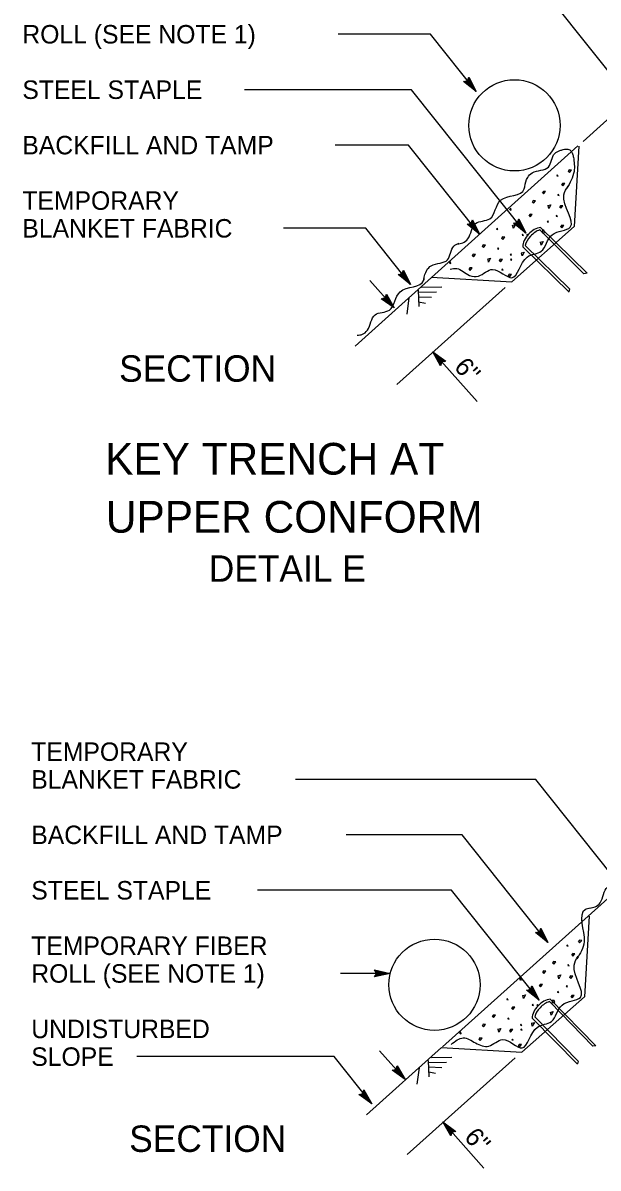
# Model space of a CAD drawing. Extents: x -894 to 866, y -476 to 714.
# Drawn here: x 488.6 to 706.4, y -136.1 to 297.7 of the extents above; entities that cross this region are included whole.
import ezdxf

# ---------------------------------------------------------------- set-up
doc = ezdxf.new("R2010")
doc.units = 0
for name, color, linetype in [('56 Stage 3 Anno', 7, 'Continuous'), ('57 Undefined', 7, 'Continuous'), ('58 Soundwalls', 7, 'Continuous'), ('60 Nongeo Data', 7, 'Continuous')]:
    doc.layers.add(name, color=color, linetype=linetype)

msp = doc.modelspace()

# ---------------------------------------------------------------- linework, layer by layer
at = {"layer": '56 Stage 3 Anno'}
for p, q in [((642.96, 293.37), (608.01, 293.37)), ((655.46, 275.48), (656.97, 275.7)), ((660.21, 271.73), (655.46, 275.48)), ((655.46, 275.48), (655.46, 275.48)), ((659.34, 272.79), (655.88, 275.52)), ((658.49, 273.84), (656.25, 275.6)), ((657.63, 274.89), (656.68, 275.65)), ((656.97, 275.7), (657.5, 277.14)), ((657.08, 276), (657.63, 274.89)), ((657.23, 276.35), (658.49, 273.84)), ((657.36, 276.75), (659.35, 272.78)), ((657.5, 277.14), (657.5, 277.14)), ((657.5, 277.14), (660.21, 271.73)), ((635.8, 272.37), (572.47, 272.37)), ((660.21, 271.73), (660.21, 271.73)), ((634.63, 251.37), (606.82, 251.37)), ((656.77, 221.38), (658.28, 221.6)), ((661.52, 217.63), (656.77, 221.38)), ((656.77, 221.38), (656.77, 221.38)), ((660.65, 218.69), (657.19, 221.43)), ((659.8, 219.74), (657.56, 221.51)), ((658.94, 220.8), (657.98, 221.55)), ((658.28, 221.6), (658.8, 223.04)), ((658.38, 221.9), (658.94, 220.8)), ((658.54, 222.25), (659.8, 219.74)), ((658.67, 222.66), (660.66, 218.69)), ((658.8, 223.04), (658.8, 223.04)), ((658.8, 223.04), (661.52, 217.63)), ((674.34, 221.81), (675.85, 222.03)), ((679.09, 218.06), (674.34, 221.81)), ((674.34, 221.81), (674.34, 221.81)), ((678.22, 219.12), (674.76, 221.85)), ((677.37, 220.17), (675.14, 221.93)), ((676.51, 221.22), (675.56, 221.98)), ((675.85, 222.03), (676.38, 223.47)), ((675.96, 222.33), (676.51, 221.22)), ((676.11, 222.68), (677.37, 220.17)), ((676.24, 223.08), (678.23, 219.11)), ((676.38, 223.47), (676.38, 223.47)), ((676.38, 223.47), (679.09, 218.06)), ((618.45, 219.87), (587.28, 219.87)), ((661.52, 217.63), (661.52, 217.63)), ((679.09, 218.06), (679.09, 218.06)), ((632.15, 202.59), (632.67, 204.03)), ((632.67, 204.03), (632.67, 204.03)), ((632.67, 204.03), (635.39, 198.63)), ((619.99, 200.08), (629.23, 189.72)), ((630.64, 202.37), (632.15, 202.59)), ((635.39, 198.63), (630.64, 202.37)), ((630.64, 202.37), (630.64, 202.37)), ((634.52, 199.68), (631.06, 202.42)), ((633.67, 200.73), (631.43, 202.5)), ((632.81, 201.79), (631.85, 202.54)), ((632.25, 202.9), (632.81, 201.79)), ((632.41, 203.25), (633.67, 200.73)), ((632.54, 203.65), (634.53, 199.68)), ((671.19, 197.43), (630.23, 160.73)), ((635.39, 198.63), (635.39, 198.63)), ((624.29, 193.21), (625.79, 193.51)), ((629.23, 189.72), (624.29, 193.21)), ((624.29, 193.21), (624.29, 193.21)), ((628.31, 190.73), (624.71, 193.28)), ((627.41, 191.73), (625.08, 193.38)), ((626.49, 192.74), (625.5, 193.45)), ((625.79, 193.51), (626.24, 194.98)), ((625.88, 193.82), (626.49, 192.74)), ((626.02, 194.18), (627.41, 191.73)), ((626.12, 194.59), (628.32, 190.72)), ((626.24, 194.98), (626.24, 194.98)), ((626.24, 194.98), (629.23, 189.72)), ((629.23, 189.72), (629.23, 189.72)), ((660.6, 154.23), (643.84, 173.09)), ((646.77, 167.8), (643.84, 173.09)), ((643.84, 173.09), (643.84, 173.09)), ((643.84, 173.09), (648.74, 169.54)), ((646.89, 168.19), (644.74, 172.07)), ((644.75, 172.07), (648.32, 169.48)), ((647, 168.59), (645.64, 171.05)), ((645.64, 171.05), (647.95, 169.38)), ((647.14, 168.95), (646.54, 170.04)), ((646.54, 170.04), (647.53, 169.32)), ((647.23, 169.26), (646.77, 167.8)), ((648.74, 169.54), (647.23, 169.26)), ((648.74, 169.54), (648.74, 169.54)), ((646.77, 167.8), (646.77, 167.8)), ((682.86, 11.13), (591.84, 11.13)), ((654.92, -9.87), (610.97, -9.87)), ((650.91, -30.87), (577.48, -30.87)), ((682.68, -46.9), (684.19, -46.68)), ((687.43, -50.65), (682.68, -46.9)), ((682.68, -46.9), (682.68, -46.9)), ((686.56, -49.59), (683.1, -46.86)), ((685.71, -48.54), (683.48, -46.78)), ((684.85, -47.49), (683.9, -46.73)), ((684.19, -46.68), (684.72, -45.24)), ((684.3, -46.38), (684.85, -47.49)), ((684.45, -46.03), (685.71, -48.54)), ((684.58, -45.63), (686.57, -49.6)), ((684.72, -45.24), (684.72, -45.24)), ((684.72, -45.24), (687.43, -50.65)), ((687.43, -50.65), (687.43, -50.65)), ((627.71, -62.37), (608.8, -62.37)), ((622.59, -62.37), (621.8, -61.05)), ((621.8, -61.05), (621.8, -61.05)), ((621.8, -61.05), (627.71, -62.37)), ((627.71, -62.37), (621.8, -63.68)), ((621.8, -63.68), (622.59, -62.37)), ((621.8, -63.68), (621.8, -63.68)), ((622.02, -61.4), (626.35, -62.37)), ((626.34, -62.37), (622.04, -63.32)), ((624.99, -62.36), (622.21, -62.98)), ((622.25, -61.75), (624.99, -62.36)), ((622.42, -62.09), (623.63, -62.36)), ((623.63, -62.36), (622.44, -62.63)), ((627.71, -62.37), (627.71, -62.37)), ((679.33, -68.72), (680.84, -68.51)), ((684.07, -72.47), (679.33, -68.72)), ((679.33, -68.72), (679.33, -68.72)), ((683.21, -71.41), (679.75, -68.68)), ((682.36, -70.36), (680.12, -68.6)), ((681.5, -69.31), (680.54, -68.55)), ((680.84, -68.51), (681.36, -67.06)), ((680.94, -68.2), (681.5, -69.31)), ((681.1, -67.85), (682.36, -70.36)), ((681.23, -67.45), (683.22, -71.42)), ((681.36, -67.06), (681.36, -67.06)), ((681.36, -67.06), (684.07, -72.47)), ((684.07, -72.47), (684.07, -72.47)), ((606.48, -93.87), (531.71, -93.87)), ((623.61, -91.65), (633.34, -102.56)), ((675.03, -94.29), (634.06, -130.99)), ((628.41, -99.06), (629.91, -98.77)), ((633.34, -102.56), (628.41, -99.06)), ((628.41, -99.06), (628.41, -99.06)), ((632.42, -101.55), (628.82, -99)), ((631.52, -100.54), (629.19, -98.9)), ((630.61, -99.54), (629.61, -98.83)), ((629.91, -98.77), (630.35, -97.3)), ((629.99, -98.46), (630.61, -99.54)), ((630.13, -98.1), (631.52, -100.54)), ((630.24, -97.69), (632.43, -101.55)), ((630.35, -97.3), (630.35, -97.3)), ((630.35, -97.3), (633.34, -102.56)), ((633.34, -102.56), (633.34, -102.56)), ((615.78, -108.23), (617.28, -107.94)), ((620.72, -111.73), (615.78, -108.23)), ((615.78, -108.23), (615.78, -108.23)), ((619.8, -110.72), (616.2, -108.17)), ((618.89, -109.71), (616.57, -108.07)), ((617.98, -108.71), (616.99, -108)), ((617.28, -107.94), (617.73, -106.47)), ((617.37, -107.63), (617.98, -108.71)), ((617.51, -107.27), (618.89, -109.71)), ((617.61, -106.86), (619.81, -110.72)), ((617.73, -106.47), (617.73, -106.47)), ((617.73, -106.47), (620.72, -111.73)), ((620.72, -111.73), (620.72, -111.73)), ((663.19, -136.1), (647.67, -118.63)), ((650.6, -123.92), (647.67, -118.63)), ((647.67, -118.63), (647.67, -118.63)), ((647.67, -118.63), (652.57, -122.18)), ((650.72, -123.53), (648.57, -119.65)), ((648.58, -119.65), (652.15, -122.24)), ((650.83, -123.12), (649.47, -120.67)), ((649.47, -120.67), (651.78, -122.34)), ((650.98, -122.77), (650.37, -121.68)), ((650.37, -121.68), (651.36, -122.4)), ((651.07, -122.46), (650.6, -123.92)), ((650.6, -123.92), (650.6, -123.92)), ((652.57, -122.18), (651.07, -122.46)), ((652.57, -122.18), (652.57, -122.18))]:
    msp.add_line(p, q, dxfattribs=at)
for points in [[(718.2, 269.55), (674.11, 324.87)], [(660.21, 271.73), (642.96, 293.37)], [(679.09, 218.06), (635.8, 272.37)], [(661.52, 217.63), (634.63, 251.37)], [(635.39, 198.63), (618.45, 219.87)], [(712.03, -25.47), (682.86, 11.13)], [(687.43, -50.65), (654.92, -9.87)], [(684.07, -72.47), (650.91, -30.87)], [(620.72, -111.73), (606.48, -93.87)]]:
    msp.add_lwpolyline(points, dxfattribs=at)
at = {"layer": '58 Soundwalls'}
for p, q in [((690.91, 240.09), (690.73, 239.69)), ((690.74, 239.79), (691.25, 239.66)), ((691.25, 239.66), (690.91, 240.15)), ((690.91, 240.15), (690.91, 240.04)), ((695.48, 241.98), (695.09, 241.33)), ((695.1, 241.54), (695.58, 241)), ((696.35, 241.89), (695.48, 241.98)), ((695.58, 241), (696.35, 241.89)), ((692.96, 236.9), (692.56, 236.25)), ((692.57, 236.45), (693.06, 235.91)), ((693.83, 236.8), (692.96, 236.9)), ((693.06, 235.91), (693.83, 236.8)), ((681.88, 230.35), (681.49, 229.7)), ((681.5, 229.91), (681.99, 229.37)), ((682.76, 230.26), (681.88, 230.35)), ((681.99, 229.37), (682.76, 230.26)), ((685.68, 233.87), (685.28, 233.22)), ((685.3, 233.42), (685.78, 232.88)), ((686.55, 233.77), (685.68, 233.87)), ((685.78, 232.88), (686.55, 233.77)), ((691.29, 232.7), (691.11, 232.3)), ((691.12, 232.4), (691.63, 232.27)), ((691.63, 232.27), (691.29, 232.76)), ((691.29, 232.76), (691.29, 232.65)), ((673.33, 227.44), (672.84, 227)), ((672.84, 227.11), (673.44, 226.77)), ((673.44, 226.77), (673.33, 227.44)), ((687.3, 228.48), (688.5, 228.78)), ((687.71, 227.37), (687.51, 228.47)), ((688.5, 228.78), (687.71, 227.37)), ((692.14, 228.43), (691.75, 227.78)), ((691.76, 227.99), (692.25, 227.45)), ((693.01, 228.34), (692.14, 228.43)), ((692.25, 227.45), (693.01, 228.34)), ((673.91, 220.97), (675.11, 221.27)), ((675.11, 221.27), (674.31, 219.86)), ((680.63, 225.21), (680.23, 224.56)), ((680.25, 224.77), (680.73, 224.22)), ((681.5, 225.11), (680.63, 225.21)), ((680.73, 224.22), (681.5, 225.11)), ((687.35, 222.6), (687.17, 222.19)), ((687.18, 222.3), (687.68, 222.17)), ((687.35, 222.65), (687.34, 222.55)), ((687.68, 222.17), (687.35, 222.65)), ((690.71, 224.74), (690.53, 224.34)), ((690.54, 224.44), (691.05, 224.31)), ((691.05, 224.31), (690.71, 224.8)), ((690.71, 224.8), (690.71, 224.69)), ((668.13, 219.82), (667.95, 219.42)), ((667.96, 219.52), (668.47, 219.39)), ((668.47, 219.39), (668.13, 219.87)), ((668.13, 219.87), (668.13, 219.77)), ((674.31, 219.86), (674.11, 220.96)), ((677.8, 217.62), (677.63, 217.22)), ((677.63, 217.32), (678.14, 217.19)), ((678.14, 217.19), (677.8, 217.68)), ((677.8, 217.68), (677.8, 217.57)), ((679.6, 217.58), (679.43, 217.18)), ((679.43, 217.28), (679.94, 217.15)), ((679.61, 217.63), (679.6, 217.53)), ((679.94, 217.15), (679.61, 217.63)), ((685.32, 219.35), (685.2, 218.17)), ((685.2, 218.17), (686.14, 218.33)), ((685.92, 219.11), (685.41, 219.14)), ((686.14, 218.33), (685.92, 219.11)), ((692.62, 221.05), (692.22, 220.39)), ((692.23, 220.6), (692.72, 220.06)), ((693.49, 220.95), (692.62, 221.05)), ((692.72, 220.06), (693.49, 220.95)), ((662.9, 213.59), (662.5, 212.95)), ((662.52, 213.15), (663, 212.61)), ((663.77, 213.5), (662.9, 213.59)), ((663, 212.61), (663.77, 213.5)), ((670.18, 216.62), (669.78, 215.97)), ((669.79, 216.18), (670.28, 215.64)), ((671.05, 216.53), (670.18, 216.62)), ((670.28, 215.64), (671.05, 216.53)), ((684.39, 214.6), (685.6, 214.9)), ((684.8, 213.5), (684.6, 214.59)), ((685.6, 214.9), (684.8, 213.5)), ((659.1, 210.08), (658.71, 209.43)), ((658.72, 209.63), (659.21, 209.09)), ((659.98, 209.98), (659.1, 210.08)), ((659.21, 209.09), (659.98, 209.98)), ((664.52, 208.2), (665.72, 208.5)), ((665.72, 208.5), (664.92, 207.1)), ((668.51, 212.43), (668.33, 212.03)), ((668.34, 212.13), (668.85, 212)), ((668.85, 212), (668.51, 212.48)), ((668.51, 212.48), (668.51, 212.38)), ((673.34, 210.12), (673.16, 209.72)), ((673.16, 209.82), (673.67, 209.69)), ((673.44, 208.26), (673.27, 207.86)), ((673.34, 210.17), (673.33, 210.07)), ((673.67, 209.69), (673.34, 210.17)), ((673.78, 207.83), (673.44, 208.31)), ((673.44, 208.31), (673.44, 208.21)), ((677.24, 210.52), (678.44, 210.82)), ((677.64, 209.42), (677.44, 210.51)), ((678.44, 210.82), (677.64, 209.42)), ((650.54, 207.17), (650.06, 206.73)), ((650.06, 206.83), (650.66, 206.49)), ((650.66, 206.49), (650.54, 207.17)), ((657.85, 204.94), (657.45, 204.29)), ((657.46, 204.49), (657.95, 203.95)), ((658.72, 204.84), (657.85, 204.94)), ((657.95, 203.95), (658.72, 204.84)), ((664.92, 207.1), (664.73, 208.19)), ((669.36, 208.16), (668.97, 207.51)), ((668.98, 207.71), (669.47, 207.17)), ((670.23, 208.06), (669.36, 208.16)), ((669.47, 207.17), (670.23, 208.06)), ((670.14, 204.47), (669.96, 204.07)), ((669.97, 204.17), (670.48, 204.04)), ((670.48, 204.04), (670.14, 204.52)), ((670.14, 204.52), (670.14, 204.42)), ((673.27, 207.96), (673.78, 207.83)), ((672.72, 202.47), (672.32, 201.82)), ((672.33, 202.03), (672.82, 201.49)), ((673.59, 202.38), (672.72, 202.47)), ((672.82, 201.49), (673.59, 202.38)), ((638.22, 196.43), (638.48, 190.22)), ((638.4, 195.65), (645.22, 195.78)), ((639.55, 197.53), (647.18, 197.66)), ((634.79, 193.54), (633.93, 187.35)), ((638.44, 192.03), (641.06, 191.55)), ((638.5, 193.92), (643.36, 193.77)), ((694.74, -51.62), (694.57, -52.03)), ((694.57, -51.92), (695.08, -52.05)), ((694.75, -51.57), (694.74, -51.68)), ((695.08, -52.05), (694.75, -51.57)), ((699.31, -49.74), (698.92, -50.39)), ((698.93, -50.18), (699.42, -50.72)), ((700.19, -49.83), (699.31, -49.74)), ((699.42, -50.72), (700.19, -49.83)), ((696.79, -54.82), (696.39, -55.47)), ((696.41, -55.27), (696.89, -55.81)), ((697.66, -54.92), (696.79, -54.82)), ((696.89, -55.81), (697.66, -54.92)), ((689.51, -57.85), (689.12, -58.5)), ((689.13, -58.29), (689.62, -58.84)), ((690.38, -57.95), (689.51, -57.85)), ((689.62, -58.84), (690.38, -57.95)), ((695.12, -59.02), (694.95, -59.42)), ((694.95, -59.32), (695.46, -59.45)), ((695.13, -58.96), (695.12, -59.07)), ((695.46, -59.45), (695.13, -58.96)), ((677.16, -64.28), (676.67, -64.72)), ((676.68, -64.61), (677.28, -64.95)), ((677.28, -64.95), (677.16, -64.28)), ((685.72, -61.37), (685.32, -62.02)), ((685.33, -61.81), (685.82, -62.35)), ((686.59, -61.46), (685.72, -61.37)), ((685.82, -62.35), (686.59, -61.46)), ((691.13, -63.24), (692.34, -62.94)), ((691.54, -64.35), (691.34, -63.25)), ((692.34, -62.94), (691.54, -64.35)), ((695.98, -63.29), (695.58, -63.94)), ((695.59, -63.73), (696.08, -64.27)), ((696.85, -63.38), (695.98, -63.29)), ((696.08, -64.27), (696.85, -63.38)), ((684.46, -66.51), (684.07, -67.16)), ((684.08, -66.95), (684.56, -67.49)), ((685.33, -66.61), (684.46, -66.51)), ((684.56, -67.49), (685.33, -66.61)), ((691.18, -69.12), (691, -69.53)), ((691.52, -69.55), (691.18, -69.07)), ((691.18, -69.07), (691.18, -69.17)), ((694.54, -66.97), (694.37, -67.38)), ((694.37, -67.28), (694.88, -67.41)), ((694.55, -66.92), (694.54, -67.03)), ((694.88, -67.41), (694.55, -66.92)), ((671.96, -71.9), (671.79, -72.3)), ((671.79, -72.2), (672.3, -72.33)), ((671.97, -71.85), (671.96, -71.95)), ((672.3, -72.33), (671.97, -71.85)), ((677.74, -70.75), (678.94, -70.45)), ((678.15, -71.86), (677.95, -70.76)), ((678.94, -70.45), (678.15, -71.86)), ((689.15, -72.37), (689.04, -73.55)), ((689.04, -73.55), (689.97, -73.39)), ((689.76, -72.61), (689.24, -72.58)), ((689.97, -73.39), (689.76, -72.61)), ((691.01, -69.42), (691.52, -69.55)), ((696.45, -70.67), (696.06, -71.33)), ((696.07, -71.12), (696.55, -71.66)), ((697.32, -70.77), (696.45, -70.67)), ((696.55, -71.66), (697.32, -70.77)), ((674.01, -75.1), (673.61, -75.75)), ((673.62, -75.54), (674.11, -76.08)), ((674.88, -75.19), (674.01, -75.1)), ((674.11, -76.08), (674.88, -75.19)), ((681.63, -74.1), (681.46, -74.5)), ((681.46, -74.4), (681.97, -74.53)), ((681.64, -74.04), (681.63, -74.15)), ((681.97, -74.53), (681.64, -74.04)), ((683.44, -74.14), (683.26, -74.54)), ((683.26, -74.44), (683.77, -74.57)), ((683.44, -74.09), (683.43, -74.19)), ((683.77, -74.57), (683.44, -74.09)), ((688.23, -77.11), (689.43, -76.82)), ((688.63, -78.22), (688.43, -77.13)), ((689.43, -76.82), (688.63, -78.22)), ((662.94, -81.64), (662.54, -82.29)), ((662.55, -82.08), (663.04, -82.63)), ((663.81, -81.74), (662.94, -81.64)), ((663.04, -82.63), (663.81, -81.74)), ((666.73, -78.12), (666.34, -78.77)), ((666.35, -78.57), (666.84, -79.11)), ((667.6, -78.22), (666.73, -78.12)), ((666.84, -79.11), (667.6, -78.22)), ((672.34, -79.29), (672.17, -79.69)), ((672.17, -79.59), (672.68, -79.72)), ((672.68, -79.72), (672.34, -79.24)), ((672.34, -79.24), (672.34, -79.34)), ((677.17, -81.6), (676.99, -82)), ((677, -81.9), (677.51, -82.03)), ((677.17, -81.55), (677.16, -81.65)), ((677.51, -82.03), (677.17, -81.55)), ((681.07, -81.2), (682.27, -80.9)), ((681.48, -82.3), (681.28, -81.21)), ((682.27, -80.9), (681.48, -82.3)), ((654.38, -84.55), (653.89, -84.99)), ((653.9, -84.89), (654.5, -85.23)), ((654.5, -85.23), (654.38, -84.55)), ((668.35, -83.52), (669.55, -83.22)), ((668.76, -84.62), (668.56, -83.53)), ((669.55, -83.22), (668.76, -84.62)), ((673.2, -83.56), (672.8, -84.21)), ((672.81, -84.01), (673.3, -84.55)), ((674.07, -83.66), (673.2, -83.56)), ((673.3, -84.55), (674.07, -83.66)), ((677.27, -83.46), (677.1, -83.86)), ((677.1, -83.76), (677.61, -83.89)), ((677.28, -83.41), (677.27, -83.51)), ((677.61, -83.89), (677.28, -83.41)), ((661.68, -86.78), (661.29, -87.43)), ((661.3, -87.23), (661.78, -87.77)), ((662.55, -86.88), (661.68, -86.78)), ((661.78, -87.77), (662.55, -86.88)), ((673.97, -87.25), (673.79, -87.65)), ((673.8, -87.55), (674.31, -87.68)), ((674.31, -87.68), (673.97, -87.2)), ((673.97, -87.2), (673.97, -87.3)), ((676.55, -89.25), (676.16, -89.9)), ((676.17, -89.69), (676.66, -90.23)), ((677.42, -89.34), (676.55, -89.25)), ((676.66, -90.23), (677.42, -89.34)), ((643.38, -94.19), (651.01, -94.06)), ((638.62, -98.18), (637.76, -104.36)), ((642.23, -96.07), (649.05, -95.94)), ((642.27, -99.69), (644.89, -100.17)), ((642.33, -97.8), (647.19, -97.95))]:
    msp.add_line(p, q, dxfattribs=at)
at = {"layer": '60 Nongeo Data'}
for p, q in [((739.35, 287.49), (700.75, 252.8)), ((698.79, 251.05), (614.43, 175.23)), ((699.17, 250.99), (697.37, 220.52)), ((697.37, 220.52), (673.75, 199.54)), ((695.4, 195.72), (677.89, 212.91)), ((643.28, 201.34), (673.75, 199.54)), ((743.18, -4.23), (647.53, -90.19)), ((703, -40.72), (701.2, -71.2)), ((701.2, -71.2), (677.58, -92.18)), ((698.67, -96.74), (681.45, -79.26)), ((647.11, -90.38), (618.72, -115.89)), ((647.11, -90.38), (677.58, -92.18)), ((642.05, -95.29), (642.31, -101.5))]:
    msp.add_line(p, q, dxfattribs=at)
for points in [[(684.63, 220.17), (702.21, 202.82), (701, 202.64), (684.55, 218.99), (684.28, 219.24)], [(678.84, 213.35), (695.56, 196.92), (695.31, 195.8)], [(688.31, -72.11), (705.59, -89.75), (704.39, -89.91), (688.21, -73.29), (687.95, -73.03)], [(682.4, -78.83), (698.85, -95.54), (698.58, -96.65)]]:
    msp.add_lwpolyline(points, dxfattribs=at)
for centre in [(674.73, 258.87), (644.45, -66.64)]:
    msp.add_circle(centre, 17.28, dxfattribs=at)
for centre, major_axis, ratio, start_param, end_param in [((682.86, 215.19), (-4.2, -4.28), 0.620606, 3.784193, 5.732342), ((683.11, 215.07), (3.83, 3.9), 0.531722, 0.800603, 2.454807), ((686.46, -77.06), (-4.27, -4.21), 0.620606, 3.784193, 5.732342), ((686.7, -77.18), (3.89, 3.83), 0.531722, 0.800603, 2.454807)]:
    msp.add_ellipse(centre, major_axis=major_axis, ratio=ratio, start_param=start_param, end_param=end_param, dxfattribs=at)
for points in [[(678.63, 235.64), (679.75, 239.13), (681.46, 240.85), (687.61, 243.08), (690.01, 248.23), (691.97, 249.34)], [(691.94, 249.33), (693.14, 249.68), (694.29, 249.9), (694.94, 249.85), (695.72, 249.54), (696.41, 248.7), (696.98, 247.42), (697, 247.17), (697.06, 246.81)], [(697.07, 246.79), (697.31, 241.42), (694.5, 234.92)], [(650.42, 204.45), (652.87, 204.67), (657.72, 202.05), (661.15, 201.8), (666.46, 204.31), (673.76, 201.14), (679.59, 209), (684.91, 211.15), (688.97, 217.4), (695.89, 220.28), (693.48, 232.5), (695.08, 235.9)], [(653.23, 213.97), (655.2, 214.35), (657.1, 215.86), (660.03, 221.71), (665.41, 223.5), (669.49, 230.47), (678.45, 234.81), (678.63, 235.64)], [(640.41, 200.49), (641.52, 203.99), (643.24, 205.7), (649.39, 207.94), (651.78, 213.09), (653.74, 214.19)], [(615.18, 179.34), (617.14, 179.73), (619.04, 181.23), (621.97, 187.09), (627.36, 188.88), (631.43, 195.85), (640.39, 200.19), (640.57, 201.01)], [(703.33, -37.59), (705.29, -37.16), (707.15, -35.62), (709.96, -29.7), (715.31, -27.8), (719.23, -20.75), (728.1, -16.22), (728.27, -15.39)], [(703.35, -37.59), (701.54, -38.22), (701.14, -50.3), (698.33, -56.8)], [(650.76, -89.28), (655.37, -86.77), (660, -88.7), (664.98, -89.92), (670.3, -87.41), (677.6, -90.58), (683.42, -82.72), (688.74, -80.56), (692.8, -74.32), (699.72, -71.44), (697.31, -59.22), (698.91, -55.82)]]:
    msp.add_spline(points, degree=3, dxfattribs=at)

# ---------------------------------------------------------------- texts
at = {"layer": '57 Undefined'}
for s, height, p in [('ROLL (SEE NOTE 1)', 7, (488.38, 289.87)), ('STEEL STAPLE', 7, (488.38, 268.87)), ('BACKFILL AND TAMP', 7, (488.38, 247.87)), ('TEMPORARY ', 7, (488.38, 226.87)), ('BLANKET FABRIC', 7, (488.38, 216.37)), ('SECTION', 10, (525.03, 161.76)), ('KEY TRENCH AT', 12, (519.73, 126.58)), ('UPPER CONFORM', 12, (520.01, 104.58)), ('DETAIL E', 10, (558.98, 86)), ('TEMPORARY ', 7, (491.76, 18.13)), ('BLANKET FABRIC', 7, (491.76, 7.63)), ('BACKFILL AND TAMP', 7, (491.76, -13.37)), ('STEEL STAPLE', 7, (491.76, -34.37)), ('TEMPORARY FIBER', 7, (491.76, -55.37)), ('ROLL (SEE NOTE 1)', 7, (491.76, -65.87)), ('UNDISTURBED', 7, (491.76, -86.87)), ('SLOPE', 7, (491.76, -97.37)), ('SECTION', 10, (528.86, -129.96))]:
    msp.add_text(s, height=height, dxfattribs=at).set_placement(p)
for p in [(651.53, 167.07), (655.36, -124.65)]:
    msp.add_text('6"', height=7, rotation=312, dxfattribs=at).set_placement(p)

doc.saveas('drawing.dxf')
